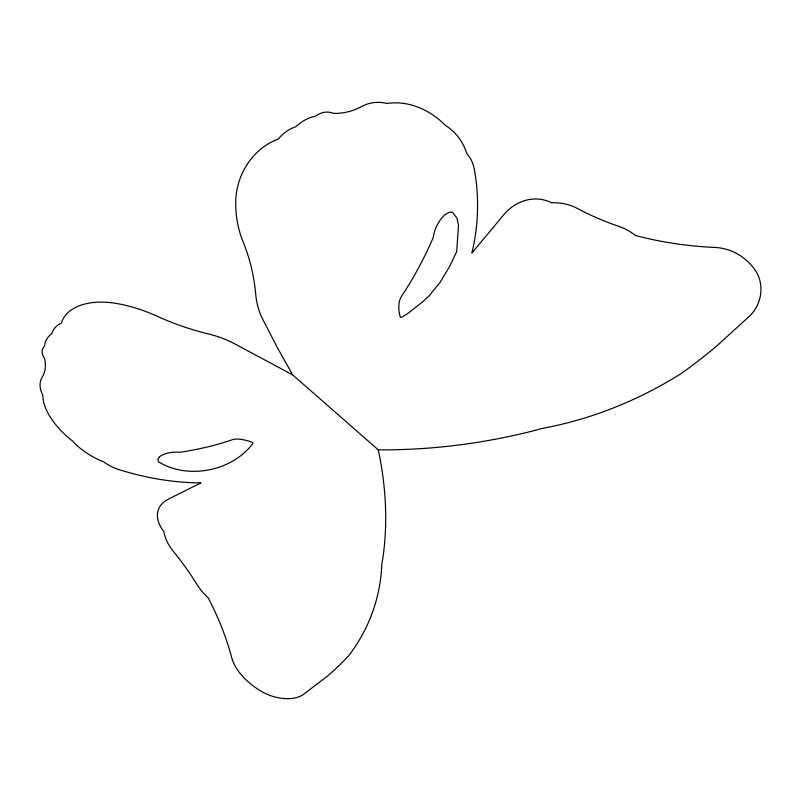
<?xml version="1.0" encoding="UTF-8"?>
<svg xmlns="http://www.w3.org/2000/svg" width="801" height="801" viewBox="0 0 801 801"><rect width="100%" height="100%" fill="white"/><g stroke="black" fill="none" stroke-linecap="round" stroke-linejoin="round"><path stroke-width="1.2" d="M292.665 374.898L233.351 343.108A67.064 39.76 19.7 0 0 209.051 334.127A176.861 104.861 19.7 0 1 156.125 315.804A99.004 58.693 19.7 0 0 117.096 303.569A63.179 37.457 19.7 0 0 61.347 323.103A38.929 23.079 19.7 0 0 51.935 333.536A44.776 26.543 19.7 0 0 44.546 346.062A21.317 12.636 19.7 0 0 44.506 358.417A65.101 38.598 19.7 0 1 42.123 377.401A41.522 24.621 19.7 0 0 42.803 395.053A77.176 45.757 19.7 0 0 48.39 413.967A95.439 56.581 19.7 0 0 72.701 441.171A59.384 35.204 19.7 0 0 103.74 461.907A32.37 19.194 19.7 0 0 119.209 469.706A183.709 108.916 19.7 0 0 200.891 482.893L168.881 498.903A45.977 27.264 19.7 0 0 163.915 531.644A63.91 37.897 19.7 0 0 173.306 551.268A359.759 213.296 19.7 0 1 196.706 584.099A71.059 42.133 19.7 0 0 208.17 597.846A488.29 289.491 19.7 0 1 231.539 657.16A65.612 38.899 19.7 0 0 259.714 690.402A33.332 19.765 19.7 0 0 303.138 694.647L327.699 675.904A569.711 337.772 19.7 0 0 349.076 655.248A449.301 266.383 19.7 0 0 381.857 563.864L382.898 557.917A752.69 446.257 19.7 0 0 378.262 449.852L292.665 374.898L276.846 346.663L262.358 318.518A67.064 58.853 -73.3 0 1 255.739 294.518A176.861 155.214 -73.3 0 0 243.154 242.002A99.004 86.888 -73.3 0 1 235.694 202.993A63.179 55.439 -73.3 0 1 278.297 139.124A38.929 34.163 -73.3 0 1 295.759 126.768A44.776 39.299 -73.3 0 1 315.694 116.115A21.317 18.703 -73.3 0 1 333.476 113.352A65.101 57.131 -73.3 0 0 361.411 106.623A41.522 36.435 -73.3 0 1 386.643 103.469A77.176 67.725 -73.3 0 1 412.395 105.271A95.439 83.755 -73.3 0 1 445.226 125.266A59.384 52.115 -73.3 0 1 466.993 153.852A32.37 28.405 -73.3 0 1 474.182 168.671A183.709 161.211 -73.3 0 1 471.919 253.046L503.278 215.319A45.977 40.35 -73.3 0 1 551.679 202.803A63.91 56.09 -73.3 0 1 577.481 208.52A359.759 315.714 -73.3 0 0 618.622 226.293A71.059 62.358 -73.3 0 1 635.433 235.514A488.29 428.515 -73.3 0 0 714.692 247.429A65.612 57.582 -73.3 0 1 755.203 270.217A33.332 29.257 -73.3 0 1 750.016 315.684L716.665 346.052A569.711 499.974 -73.3 0 1 681.381 373.436A449.301 394.302 -73.3 0 1 541.366 428.595L532.545 431.018A752.69 660.555 -73.3 0 1 378.262 449.852M458.532 225.061L456.68 251.654L449.381 266.893L440.019 282.453L429.016 295.919L422.748 301.747L408.34 313.101L401.421 317.426L400.36 317.266A30.688 26.934 -73.3 0 1 399.078 303.158A14.578 12.786 -73.3 0 1 401.671 296.1A335.229 294.187 -73.3 0 0 433.221 237.587A34.723 30.478 -73.3 0 1 445.006 214.648L449.311 212.325L452.505 212.335L456.91 218.082L458.532 225.061M159.559 456.72L157.947 459.414L158.428 461.726C187.774 479.999 232.33 471.298 252.986 443.303L252.675 442.512A30.688 18.193 19.7 0 0 238.758 439.108A14.578 8.641 19.7 0 0 232.29 439.739A335.229 198.748 19.7 0 1 180.105 452.245A34.723 20.586 19.7 0 0 159.559 456.72"/></g></svg>
